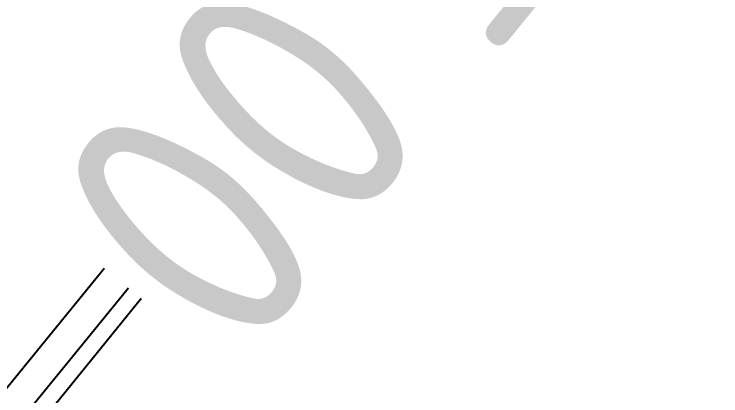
# Model space of a CAD drawing. Header units: metres. Extents: x 507649 to 509016, y 6966950 to 6967777.
# Drawn here: x 507919.459 to 507922.84, y 6967085.436 to 6967087.262 of the extents above; entities that cross this region are included whole.
import ezdxf

# ---------------------------------------------------------------- set-up
doc = ezdxf.new("R2010")
doc.units = ezdxf.units.M
doc.linetypes.add('DIVIDE2', pattern=[15.875, 6.35, -3.175, 0, -3.175, 0, -3.175])
doc.layers.add('A-FLOR', color=252, linetype='Continuous', lineweight=5)
for name, color, linetype in [('C_SWD_CATCHMENT_TEXT', 150, 'Continuous'), ('C_WIPEOUT', 7, 'Continuous'), ('CONTOURS_MAJOR', 7, 'DIVIDE2'), ('KRB_BACK', 1, 'Continuous'), ('KRB_LIP', 6, 'Continuous'), ('STRINGS LIP', 60, 'Continuous'), ('XREF', 7, 'Continuous')]:
    doc.layers.add(name, color=color, linetype=linetype)
doc.styles.add('ISO', font='ISOCP.SHX')
doc.styles.add('NORTHROP', font='isocp.shx')

# ---------------------------------------------------------------- blocks, each defined once
blk = doc.blocks.new('25027_BNP_Skygate Play-Sheet - 000101 - SITE PLAN')
at = {"layer": 'A-FLOR'}
blk.add_line((-2451869.79, 3961396.61), (-2460126.94, 3985498.13), dxfattribs=at)
blk = doc.blocks.new('XE_ARCH')
at = {"xscale": 0.001, "yscale": 0.001, "zscale": 0.001, "rotation": 121.996}
blk.add_blockref('25027_BNP_Skygate Play-Sheet - 000101 - SITE PLAN', (509988.1258, 6971273.7702), dxfattribs=at)
blk = doc.blocks.new('XD_DESIGN_1')
at = {"layer": 'KRB_BACK'}
blk.add_lwpolyline([(507851.2692, 6967104.8056), (507859.0712, 6967098.5561), (507879.2972, 6967083.0725), (507895.3571, 6967073.0283, 0.132227), (507901.5899, 6967071.2055, 0.232044), (507910.9763, 6967075.1189), (507927.6688, 6967095.5874, 0.319901), (507928.295, 6967107.0043)], format="xyb", dxfattribs=at)
at = {"layer": 'KRB_LIP'}
blk.add_lwpolyline([(507851.1737, 6967104.6898), (507858.9787, 6967098.438), (507879.2125, 6967082.9486), (507895.2775, 6967072.9011, 0.132162), (507901.5808, 6967071.0558, 0.22822), (507911.0905, 6967075.0217), (507927.7914, 6967095.5006, 0.319641), (507928.4222, 6967107.0838)], format="xyb", dxfattribs=at)
at = {"layer": 'STRINGS LIP', "color": 60, "linetype": 'Continuous', "lineweight": -3}
blk.add_polyline3d([(507927.7914, 6967095.5006, 4.9), (507924.3034, 6967091.1264, 4.8782), (507918.6339, 6967084.1367, 4.8431), (507911.0905, 6967075.0217, 4.95)], dxfattribs=at)
blk = doc.blocks.new('XD_CONTOURS DESIGN_1')
at = {"layer": 'CONTOURS_MAJOR', "color": 7, "linetype": 'Continuous', "lineweight": -3, "insert": (507920.9039, 6967086.9958, 5), "char_height": 1.25, "width": 2.652244, "attachment_point": 5, "rotation": 230.8939, "style": 'NORTHROP', "bg_fill": 3, "box_fill_scale": 1.04, "bg_fill_color": 256, "bg_fill_true_color": 13158600, "bg_fill_transparency": 0}
blk.add_mtext('5.00', dxfattribs=at)

msp = doc.modelspace()

# ---------------------------------------------------------------- wipeouts: each hides what was drawn before it
msp.add_wipeout([(507723.8011, 6967241.8088), (507736.9038, 6967250.0059), (507760.7367, 6967264.9088), (507764.6684, 6967265.9652), (507815.2133, 6967293.8595), (507837.4913, 6967302.3745), (507839.8562, 6967300.2761), (507840.8961, 6967298.7998), (507842.0657, 6967296.5908), (507838.8724, 6967292.808), (507837.5645, 6967289.7506), (507837.011, 6967286.3837), (507836.2814, 6967278.3289), (507836.9971, 6967265.9725), (507843.1067, 6967257.9563), (507857.8477, 6967234.3862), (507868.3307, 6967217.5062), (507880.2937, 6967198.5636), (507889.5415, 6967183.5125), (507900.2424, 6967166.4749), (507910.8409, 6967149.644), (507913.3116, 6967147.5395), (507914.126, 6967146.2218), (507912.841, 6967145.3944), (507912.4384, 6967143.4595), (507911.5374, 6967137.3865), (507916.1358, 6967130.3374), (507919.2148, 6967125.4092), (507922.1877, 6967124.4847), (507928.054, 6967123.6868), (507927.7871, 6967121.7258), (507927.7635, 6967120.6986), (507927.9288, 6967120.068), (507928.0898, 6967119.3228), (507928.4899, 6967118.4968), (507930.3483, 6967115.5163), (507935.3955, 6967107.4524), (507936.3601, 6967105.6242), (507936.7066, 6967104.6961), (507936.9284, 6967103.6572), (507937.1086, 6967102.6738), (507937.164, 6967101.6488), (507937.1674, 6967100.8966), (507937.1674, 6967100.1265), (507936.9573, 6967099.1375), (507936.6334, 6967098.1695), (507936.6425, 6967097.7056), (507936.0104, 6967096.2291), (507934.9732, 6967094.4778), (507929.0926, 6967087.2523), (507926.7623, 6967084.378), (507923.3768, 6967080.3025), (507921.7081, 6967078.2108), (507915.3961, 6967070.4518), (507914.6646, 6967069.4629), (507914.151, 6967068.8909), (507913.1452, 6967067.7575), (507911.6268, 6967066.4257), (507910.3719, 6967065.5763), (507908.5712, 6967064.6616), (507906.6586, 6967064.0126), (507905.6724, 6967063.7921), (507903.6656, 6967063.5646), (507902.1503, 6967063.583), (507900.6458, 6967063.7634), (507899.1691, 6967064.1036), (507898.1888, 6967064.3683), (507897.7295, 6967064.6065), (507892.0825, 6967067.6893), (507875.813, 6967077.9131), (507861.1689, 6967088.9836), (507846.1377, 6967100.9508), (507841.0126, 6967105.4407), (507839.9227, 6967106.5719), (507832.2563, 6967113.1121), (507824.4016, 6967120.6225), (507817.9954, 6967127.1233), (507809.3407, 6967136.2305), (507805.3373, 6967140.4458), (507800.5168, 6967145.5216), (507791.2557, 6967155.2731), (507776.507, 6967170.8028), (507760.7081, 6967187.4383), (507754.4396, 6967194.1634), (507747.3302, 6967201.7907), (507740.5842, 6967210.4745), (507730.9155, 6967225.5569), (507725.5641, 6967234.4908), (507724.5634, 6967241.3688)]).dxf.layer = 'C_WIPEOUT'

# ---------------------------------------------------------------- next in the draw order: block references
at = {"layer": 'XREF'}
msp.add_blockref('XE_ARCH', (0, 0), dxfattribs=at)

# ---------------------------------------------------------------- next in the draw order: texts
at = {"layer": 'C_SWD_CATCHMENT_TEXT', "linetype": 'Continuous', "insert": (507915.8002, 6967079.9417, 4.8), "char_height": 1.75, "attachment_point": 2, "rotation": 122.0139, "style": 'ISO', "bg_fill": 19, "box_fill_scale": 1.3, "bg_fill_color": 256, "bg_fill_transparency": 0}
msp.add_mtext('6-1C\\P0.0408Ha', dxfattribs=at)

# ---------------------------------------------------------------- next in the draw order: block references
at = {"layer": 'XREF'}
msp.add_blockref('XD_DESIGN_1', (0, 0), dxfattribs=at)

# ---------------------------------------------------------------- next in the draw order: block references
msp.add_blockref('XD_CONTOURS DESIGN_1', (0, 0), dxfattribs=at)

doc.saveas('drawing.dxf')
